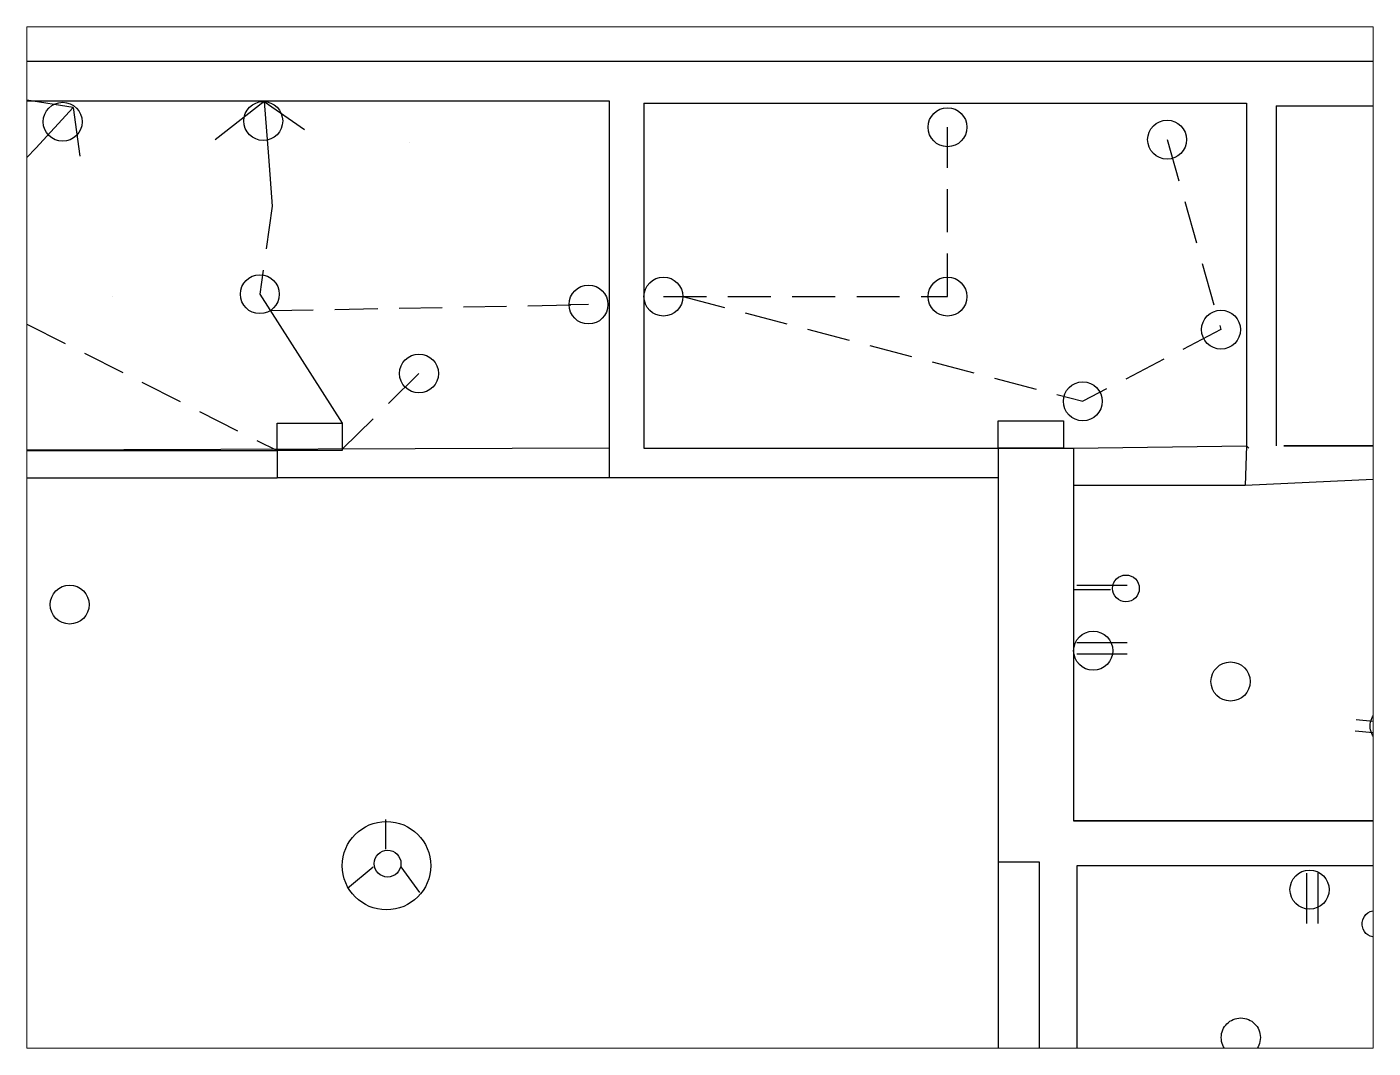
# Paper-space layout 'Layout1' of a CAD drawing. Header units: millimetres. Extents: x 26 to 231, y 20 to 176.
# The model-space entities are those that its viewports show. They can reach past a viewport. Long polylines and large blocks are cut down to what shows.
import ezdxf

# ---------------------------------------------------------------- set-up
doc = ezdxf.new("R2010")
doc.units = ezdxf.units.MM
doc.linetypes.add('HIDDEN2', pattern=[4.7625, 3.175, -1.5875])

msp = doc.modelspace()

# ---------------------------------------------------------------- linework, layer by layer
for p, q in [((-141.42, 298.85), (486.03, 298.85)), ((-9.69, 286.32), (11.61, 286.32)), ((12.26, 284.14), (-7.15, 287.28)), ((11.61, 286.32), (71.46, 286.32)), ((72.5, 286.1), (57.02, 273.99)), ((71.46, 286.32), (181.34, 286.32)), ((72.5, 286.1), (73.84, 268.74)), ((72.5, 286.1), (85.22, 277.26)), ((72.5, 286.1), (72.5, 286.1)), ((181.34, 286.32), (181.34, 176.69)), ((192.33, 285.54), (382.37, 285.54)), ((192.33, 285.54), (192.33, 218.38)), ((382.37, 285.54), (382.37, 177.47)), ((391.79, 284.76), (478.96, 284.76)), ((391.79, 284.76), (391.79, 177.47)), ((12.26, 284.14), (0.43, 271.37)), ((12.26, 284.14), (14.41, 268.8)), ((12.26, 284.14), (12.26, 284.14)), ((118.22, 273.19), (118.22, 273.19)), ((0.43, 271.37), (-10.3, 259.79)), ((73.84, 268.74), (75.05, 253.01)), ((71.15, 225.27), (97.14, 184.55)), ((24.64, 224.61), (24.64, 224.61)), ((174.83, 222.01), (168.69, 221.89)), ((192.33, 218.38), (192.33, 176.73)), ((181.34, 176.69), (-31.48, 175.91)), ((-31.48, 175.91), (76.56, 175.91)), ((76.56, 175.91), (76.56, 167.29)), ((181.34, 176.69), (181.34, 176.69)), ((181.34, 176.69), (181.34, 176.69)), ((181.34, 176.69), (181.34, 167.29)), ((192.33, 176.73), (327.86, 176.73)), ((304.03, 176.69), (304.03, 46.12)), ((327.86, 176.73), (382.37, 177.47)), ((327.86, 176.73), (327.86, 164.94)), ((382.37, 177.47), (382.02, 164.94)), ((383.16, 176.69), (382.37, 177.47)), ((382.37, 177.47), (383.16, 176.69)), ((478.96, 177.47), (394.15, 177.47)), ((394.15, 177.47), (478.96, 177.47)), ((394.15, 177.47), (394.15, 177.47)), ((-43.26, 167.29), (76.56, 167.29)), ((181.34, 167.29), (76.56, 167.29)), ((191.38, 167.29), (181.34, 167.29)), ((245.54, 167.29), (191.38, 167.29)), ((191.38, 167.29), (191.38, 167.29)), ((191.38, 167.29), (191.38, 167.29)), ((304.03, 167.29), (245.54, 167.29)), ((434.02, 167.29), (382.02, 164.94)), ((382.02, 164.94), (327.86, 164.94)), ((327.86, 164.94), (327.86, 128.21)), ((382.02, 164.94), (382.02, 164.94)), ((382.02, 164.94), (382.02, 164.94)), ((327.86, 132.11), (339.53, 132.11)), ((328.87, 133.41), (344.74, 133.41)), ((327.86, 128.21), (327.86, 106.61)), ((328.87, 115.38), (344.74, 115.38)), ((328.87, 111.81), (344.74, 111.81)), ((327.86, 106.61), (327.86, 59.08)), ((432.82, 89.52), (417.01, 90.96)), ((-14.43, 87.17), (-2.51, 87.17)), ((-2.51, 87.17), (-2.51, 75.29)), ((432.49, 85.96), (416.69, 87.4)), ((-2.51, 75.29), (-19.84, 75.29)), ((110.79, 59.51), (110.79, 50.11)), ((327.86, 59.08), (425.35, 59.08)), ((434.02, 59.08), (327.86, 59.08)), ((98.77, 37.8), (106.89, 44.6)), ((115.66, 44.6), (121.51, 36.51)), ((304.03, 46.12), (304.03, 46.12)), ((304.03, 46.12), (317.03, 46.12)), ((304.03, 46.12), (304.03, -67.29)), ((317.03, 46.12), (317.03, -57.57)), ((328.95, -67.29), (328.95, 45.04)), ((328.95, 45.04), (328.95, 45.04)), ((328.95, 45.04), (397.19, 45.04)), ((397.19, 45.04), (421.02, 45.04)), ((401.3, 42.55), (401.3, 26.68)), ((404.88, 42.55), (404.88, 26.68)), ((421.02, 45.04), (435.1, 45.04)), ((422.75, 43.09), (422.75, 31.43))]:
    msp.add_line(p, q)
at = {"linetype": 'HIDDEN2'}
for p, q in [((288.08, 224.52), (288.08, 277.96)), ((357.36, 274.05), (374.35, 214.09)), ((75.05, 253.01), (71.15, 225.27)), ((-25.33, 227.45), (76.56, 175.91)), ((74.46, 220.09), (174.83, 222.01)), ((198.47, 224.52), (288.08, 224.52)), ((204.62, 224.52), (330.76, 191.47)), ((374.35, 214.09), (330.76, 191.47)), ((121.35, 200.24), (97.14, 176.38))]:
    msp.add_line(p, q, dxfattribs=at)
for points in [[(76.56, 184.55), (97.14, 184.55), (97.14, 175.91), (76.56, 175.91)], [(304.03, 185.33), (324.62, 185.33), (324.62, 176.69), (304.03, 176.69)]]:
    msp.add_lwpolyline(points, close=True)
for centre, radius in [((8.95, 279.68), 6.14), ((72.22, 279.94), 6.14), ((288.08, 277.96), 6.14), ((357.36, 274.05), 6.14), ((71.15, 225.27), 6.14), ((198.47, 224.52), 6.14), ((288.08, 224.52), 6.14), ((174.83, 222.01), 6.14), ((374.35, 214.09), 6.14), ((121.35, 200.24), 6.14), ((330.76, 191.47), 6.14), ((344.37, 132.44), 4.22), ((11.13, 127.33), 6.14), ((334.04, 112.78), 6.17), ((377.36, 103.06), 6.17), ((427.59, 89.02), 6.17), ((111.09, 44.95), 13.95), ((111.44, 45.59), 4.22), ((402.28, 37.39), 6.17), ((423.08, 26.58), 4.22), ((380.61, -9.28), 6.17)]:
    msp.add_circle(centre, radius)

psp = doc.layouts.get("Layout1")

# ---------------------------------------------------------------- viewports
at = {"layer": '0', "view_target_point": (210, 148.5)}
psp.add_viewport(center=(128.5, 97.5), size=(205.6, 156), view_center_point=(0, 0), view_height=322.2179, dxfattribs=at)

doc.saveas('drawing.dxf')
